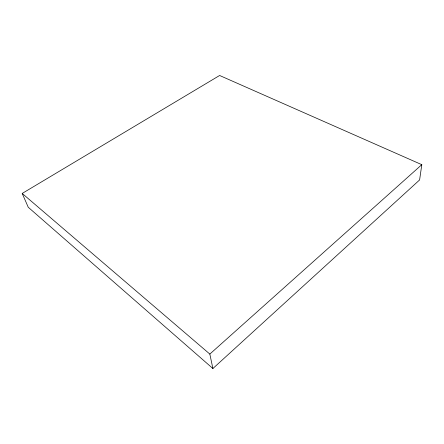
<?xml version="1.0" encoding="UTF-8"?>
<svg xmlns="http://www.w3.org/2000/svg" width="444" height="444" viewBox="0 0 444 444"><rect width="100%" height="100%" fill="white"/><g stroke="black" fill="none" stroke-linecap="round" stroke-linejoin="round"><path stroke-width="0.67" d="M421.8 164.674L419.602 179.948L212.892 368.514L28.244 207.254L22.2 193.44L219.619 75.486L421.8 164.674L209.834 354.073L212.892 368.514M22.2 193.44L209.834 354.073"/></g></svg>
